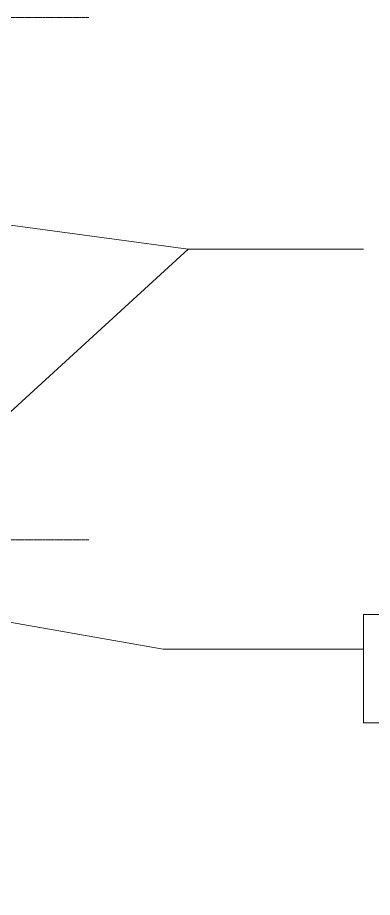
# Model space of a CAD drawing. Header units: millimetres. Extents: x 137829 to 196765, y -3018 to 487290.
# Drawn here: x 161124 to 165257, y 469596 to 479830 of the extents above; entities that cross this region are included whole.
import ezdxf

# ---------------------------------------------------------------- set-up
doc = ezdxf.new("R2010")
doc.units = ezdxf.units.MM
doc.linetypes.add('GridLine', pattern=[21, 12, -3, 3, -3])
doc.layers.add('G-ANNO-TEXT', color=231, linetype='Continuous', lineweight=5)
doc.layers.add('S-GRID', color=1, linetype='Continuous', lineweight=5)

msp = doc.modelspace()

# ---------------------------------------------------------------- linework, layer by layer
at = {"layer": 'G-ANNO-TEXT', "color": 1, "lineweight": 15}
for p, q in [((157744.5, 477866.4), (163111.6, 477135)), ((154098, 468902.8), (163111.6, 477135)), ((163111.6, 477135), (165154.4, 477135)), ((163111.6, 477135), (165154.4, 477135)), ((153521.5, 474111.6), (162817.8, 472482.3)), ((162817.8, 472482.3), (165154.4, 472482.3))]:
    msp.add_line(p, q, dxfattribs=at)
at = {"layer": 'G-ANNO-TEXT', "color": 1, "lineweight": 15, "flags": 128}
msp.add_lwpolyline([(165154.4, 472888.1), (171609.7, 472888.1), (171609.7, 471628.1), (165154.4, 471628.1)], close=True, dxfattribs=at)
at = {"layer": 'S-GRID', "linetype": 'GridLine'}
for p, q in [((161952.3, 479830.2), (140221, 479830.2)), ((161952.3, 473755.2), (140221, 473755.2))]:
    msp.add_line(p, q, dxfattribs=at)

doc.saveas('drawing.dxf')
